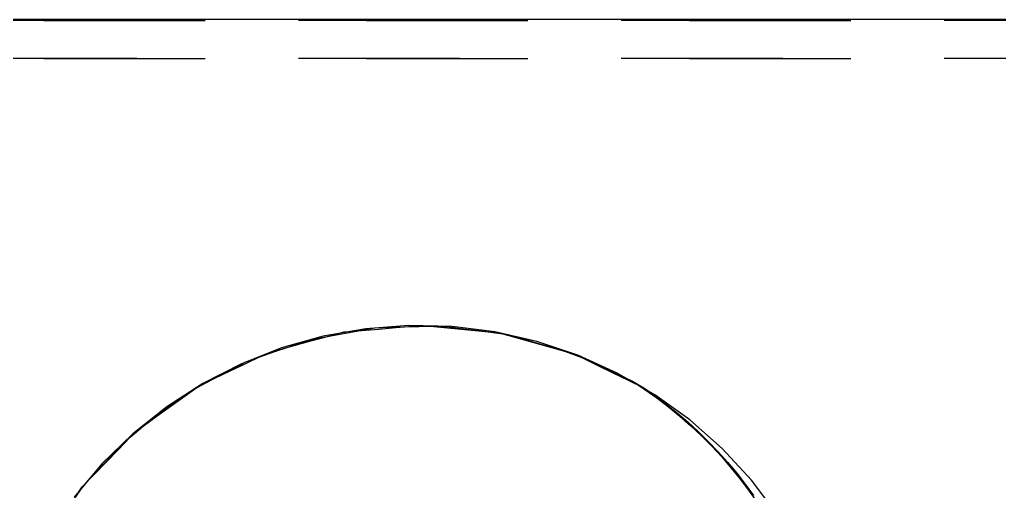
# Model space of a CAD drawing. Extents: x 0 to 2.61, y 0 to 1.71.
# Drawn here: x 0.51 to 1.117, y 0.521 to 0.813 of the extents above; entities that cross this region are included whole.
import ezdxf

# ---------------------------------------------------------------- set-up
doc = ezdxf.new("R2010")
doc.units = 0
doc.linetypes.add('HIDDEN', pattern=[0.075, 0.050025, -0.024975])
doc.layers.add('TOP', color=7, linetype='CONTINUOUS')
doc.layers.add('TOP_HID', color=7, linetype='HIDDEN')

msp = doc.modelspace()

# ---------------------------------------------------------------- linework, layer by layer
at = {"layer": 'TOP'}
for p, q in [((1.5, 0.813047), (0, 0.813047)), ((0.724518, 0.621491), (0.698165, 0.616844)), ((0.751203, 0.62349), (0.724518, 0.621491)), ((0.777954, 0.622823), (0.751203, 0.62349)), ((0.804506, 0.619496), (0.777954, 0.622823)), ((0.830594, 0.613541), (0.804506, 0.619496)), ((0.698165, 0.616844), (0.672406, 0.609596)), ((0.85596, 0.605019), (0.830594, 0.613541)), ((0.672406, 0.609596), (0.647497, 0.59982)), ((0.880351, 0.594013), (0.85596, 0.605019)), ((0.647497, 0.59982), (0.623684, 0.587612)), ((0.903526, 0.580633), (0.880351, 0.594013)), ((0.889764, 0.588949), (0.897345, 0.583942)), ((0.623684, 0.587612), (0.601206, 0.573094)), ((0.896773, 0.584854), (0.903905, 0.579858)), ((0.897345, 0.583942), (0.904751, 0.578679)), ((0.925253, 0.565013), (0.903526, 0.580633)), ((0.903905, 0.579858), (0.910869, 0.574629)), ((0.904751, 0.578679), (0.911971, 0.573164)), ((0.601206, 0.573094), (0.580284, 0.55641)), ((0.910869, 0.574629), (0.917656, 0.569174)), ((0.911971, 0.573164), (0.918997, 0.567404)), ((0.917656, 0.569174), (0.92426, 0.563499)), ((0.918997, 0.567404), (0.925821, 0.561406)), ((0.945316, 0.547306), (0.925253, 0.565013)), ((0.92426, 0.563499), (0.930674, 0.557609)), ((0.925821, 0.561406), (0.932436, 0.555177)), ((0.580284, 0.55641), (0.561128, 0.537725)), ((0.930674, 0.557609), (0.93689, 0.551511)), ((0.932436, 0.555177), (0.938832, 0.548725)), ((0.93689, 0.551511), (0.942903, 0.545212)), ((0.938832, 0.548725), (0.945003, 0.542057)), ((0.963517, 0.52769), (0.945316, 0.547306)), ((0.942903, 0.545212), (0.948704, 0.538718)), ((0.945003, 0.542057), (0.950941, 0.53518)), ((0.561128, 0.537725), (0.543928, 0.517227)), ((0.948704, 0.538718), (0.954289, 0.532037)), ((0.950941, 0.53518), (0.95664, 0.528104)), ((0.954289, 0.532037), (0.95965, 0.525176)), ((0.95664, 0.528104), (0.962092, 0.520836)), ((0.95965, 0.525176), (0.964783, 0.518142)), ((0.979675, 0.50636), (0.963517, 0.52769)), ((0.962092, 0.520836), (0.967291, 0.513386))]:
    msp.add_line(p, q, dxfattribs=at)
at = {"layer": 'TOP_HID', "linetype": 'HIDDEN'}
for p, q in [((1.382812, 0.81239), (0.125, 0.81239)), ((0.125, 0.81239), (1.382812, 0.81239)), ((1.382812, 0.788952), (0.125, 0.788952)), ((0.125, 0.788952), (1.382812, 0.788952)), ((0.700919, 0.616692), (0.711247, 0.619489)), ((0.711247, 0.619489), (0.721908, 0.620396)), ((0.712004, 0.618821), (0.72105, 0.620476)), ((0.72105, 0.620476), (0.730096, 0.62213)), ((0.721908, 0.620396), (0.732569, 0.621303)), ((0.730096, 0.62213), (0.739289, 0.622375)), ((0.732569, 0.621303), (0.74323, 0.62221)), ((0.739289, 0.622375), (0.748482, 0.622619)), ((0.74323, 0.62221), (0.753892, 0.623117)), ((0.748482, 0.622619), (0.757675, 0.622864)), ((0.753892, 0.623117), (0.764548, 0.623064)), ((0.757675, 0.622864), (0.766868, 0.623108)), ((0.764548, 0.623064), (0.7752, 0.622052)), ((0.766868, 0.623108), (0.776025, 0.622645)), ((0.7752, 0.622052), (0.785851, 0.62104)), ((0.776025, 0.622645), (0.785147, 0.621473)), ((0.785147, 0.621473), (0.794268, 0.620302)), ((0.785851, 0.62104), (0.796503, 0.620027)), ((0.794268, 0.620302), (0.803389, 0.61913)), ((0.796503, 0.620027), (0.807155, 0.619015)), ((0.803389, 0.61913), (0.812511, 0.617959)), ((0.676362, 0.610146), (0.685046, 0.613172)), ((0.680264, 0.611098), (0.690592, 0.613895)), ((0.685046, 0.613172), (0.693911, 0.615512)), ((0.690592, 0.613895), (0.700919, 0.616692)), ((0.693911, 0.615512), (0.702958, 0.617166)), ((0.702958, 0.617166), (0.712004, 0.618821)), ((0.807155, 0.619015), (0.817454, 0.616116)), ((0.812511, 0.617959), (0.821344, 0.615399)), ((0.817454, 0.616116), (0.827753, 0.613217)), ((0.821344, 0.615399), (0.830177, 0.612839)), ((0.827753, 0.613217), (0.838053, 0.610318)), ((0.658993, 0.604095), (0.667678, 0.607121)), ((0.659942, 0.604604), (0.669937, 0.608301)), ((0.667678, 0.607121), (0.676362, 0.610146)), ((0.669937, 0.608301), (0.680264, 0.611098)), ((0.830177, 0.612839), (0.839009, 0.61028)), ((0.838053, 0.610318), (0.848352, 0.607419)), ((0.839009, 0.61028), (0.847842, 0.60772)), ((0.847842, 0.60772), (0.856426, 0.604497)), ((0.848352, 0.607419), (0.85831, 0.603623)), ((0.642193, 0.596745), (0.650309, 0.60107)), ((0.65028, 0.600007), (0.659942, 0.604604)), ((0.650309, 0.60107), (0.658993, 0.604095)), ((0.856426, 0.604497), (0.86476, 0.60061)), ((0.85831, 0.603623), (0.867926, 0.598931)), ((0.630957, 0.590813), (0.640618, 0.59541)), ((0.634077, 0.592421), (0.642193, 0.596745)), ((0.640618, 0.59541), (0.65028, 0.600007)), ((0.86476, 0.60061), (0.873095, 0.596723)), ((0.867926, 0.598931), (0.877542, 0.594239)), ((0.873095, 0.596723), (0.881429, 0.592836)), ((0.621295, 0.586216), (0.630957, 0.590813)), ((0.625961, 0.588096), (0.634077, 0.592421)), ((0.877542, 0.594239), (0.887157, 0.589546)), ((0.881429, 0.592836), (0.889764, 0.588949)), ((0.887157, 0.589546), (0.896773, 0.584854)), ((0.889764, 0.588949), (0.896773, 0.584854)), ((0.610109, 0.578849), (0.617845, 0.583772)), ((0.61261, 0.579967), (0.621295, 0.586216)), ((0.617845, 0.583772), (0.625961, 0.588096)), ((0.602754, 0.573329), (0.610109, 0.578849)), ((0.603925, 0.573718), (0.61261, 0.579967)), ((0.59524, 0.567469), (0.603925, 0.573718)), ((0.595399, 0.567808), (0.602754, 0.573329)), ((0.586555, 0.561219), (0.59524, 0.567469)), ((0.588045, 0.562287), (0.595399, 0.567808)), ((0.578498, 0.554245), (0.586555, 0.561219)), ((0.58069, 0.556767), (0.588045, 0.562287)), ((0.571069, 0.546544), (0.578498, 0.554245)), ((0.574271, 0.550181), (0.58069, 0.556767)), ((0.56364, 0.538844), (0.571069, 0.546544)), ((0.567852, 0.543596), (0.574271, 0.550181)), ((0.561433, 0.53701), (0.567852, 0.543596)), ((0.555014, 0.530425), (0.561433, 0.53701)), ((0.556211, 0.531144), (0.56364, 0.538844)), ((0.548782, 0.523443), (0.556211, 0.531144)), ((0.54914, 0.523385), (0.555014, 0.530425)), ((0.542848, 0.51454), (0.548782, 0.523443)), ((0.543809, 0.515891), (0.54914, 0.523385))]:
    msp.add_line(p, q, dxfattribs=at)

doc.saveas('drawing.dxf')
